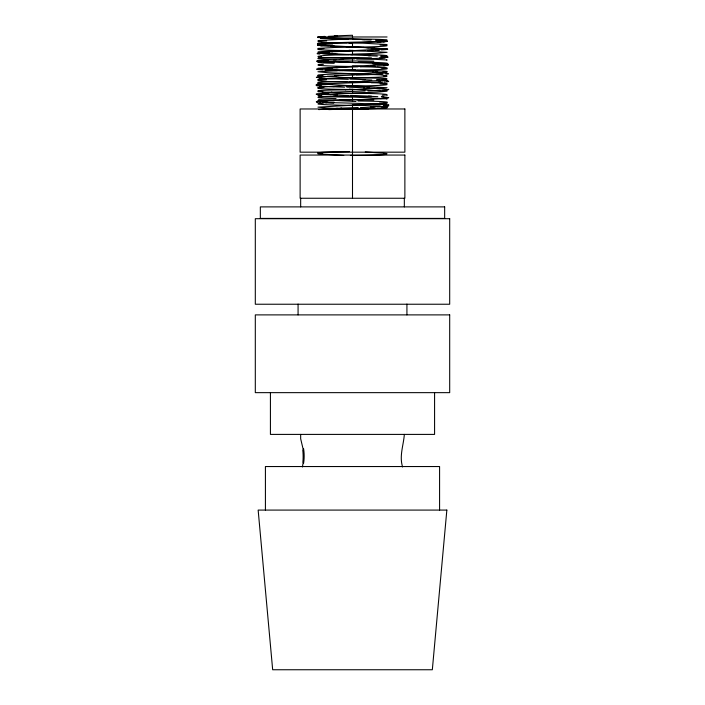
<?xml version="1.0" encoding="UTF-8"?>
<svg xmlns="http://www.w3.org/2000/svg" width="705" height="705" viewBox="0 0 705 705"><rect width="100%" height="100%" fill="white"/><g stroke="black" fill="none" stroke-linecap="round" stroke-linejoin="round"><path stroke-width="1.06" d="M434.58 392.711L434.58 434.403L270.42 434.403L270.42 392.711M303.176 462.647L302.41 466.974M345.697 51.042L387.063 48.856L317.937 44.97M388.649 105.68L388.587 105.759A36.378 1.295 -0.2 0 1 386.886 106.252M317.532 44.961L317.532 45.111A35.285 1.251 0.2 0 0 319.171 45.587M316.237 85.287L316.307 85.367A36.501 1.295 0.2 0 0 318.008 85.86M317.937 48.425L349.169 46.601M317.937 87.305L349.169 85.481M387.063 64.411L317.955 68.262L326.644 69.196L359.303 70.482M387.063 103.291L317.955 107.142L326.644 108.068L359.303 109.363M317.867 37.153L318.457 36.977M318.034 40.555L352.5 38.705M386.895 75.761L380.224 74.845L328.019 72.721L317.937 71.751L355.946 69.689M386.895 153.514L365.278 151.928M386.886 72.307L352.5 74.131M318.114 79.409L352.5 77.585M387.027 41.278L386.199 41.428M388.393 81.392L387.521 81.551M386.411 44.776L387.063 44.538L352.5 42.591L352.5 46.909M386.411 83.657L387.063 83.419L352.5 81.472L352.5 85.79M386.384 41.322L349.054 43.146M386.384 80.203L349.054 82.027M386.772 49.279L385.512 49.438M387.803 89.676L386.516 89.835M317.268 101.308L318.554 101.15M320.652 44.494L322.67 44.344M319.532 84.732L321.63 84.574M385.371 106.235L383.282 106.393M322.555 36.545L324.917 36.387M321.26 76.457L323.727 76.299M378.876 49.905L375.818 50.055M325.745 60.04L328.838 59.881M379.678 90.311L376.532 90.469M325.366 100.674L328.512 100.515M328.724 109.627L355.946 108.561M331.747 51.765L364.749 50.522M374.196 66.173L370.539 66.332M331.244 92.223L365.146 90.954M374.399 106.869L370.715 107.028M334.302 35.937L352.438 35.25L352.562 38.705M371.42 74.395L367.517 74.554M340.039 59.414L355.082 58.859M337.431 75.664L354.685 75.03M339.898 100.031L355.188 99.475M340.771 67.433L358.158 66.799M345.697 89.923L352.5 89.676M340.771 108.147L358.255 107.513M352.632 89.676L387.063 87.737L317.937 83.851M350.385 155.417L352.5 155.338M317.937 36.977L387.063 36.977M346.983 46.812L364 47.429M349.054 50.249L387.063 52.311L376.981 53.28L324.776 55.413L318.105 56.321M350.376 54.875L367.331 55.501M355.946 62.586L318.616 60.762M344.207 70.747L373.641 71.857M376.822 79.921A34.607 1.216 -0.4 0 0 384.472 78.546A34.607 1.216 -0.4 0 0 352.5 77.991L317.937 76.069M349.847 79.083L365.119 79.639M346.754 87.12L364.318 87.764M349.054 89.121L387.063 91.192L376.981 92.161L324.776 94.285L318.105 95.201M350.27 95.413L371.517 96.215M355.946 101.467L318.616 99.643M343.749 155.453L317.937 153.831A34.607 1.243 0 0 1 318.008 153.708M364.67 39.595L317.955 37.224M337.774 54.408L333.941 54.25M337.378 94.937L333.456 94.778M334.875 46.345L331.297 46.195M334.24 86.644L330.548 86.486M375.598 40.053L378.611 40.203M328.68 70.121L325.56 69.962M376.496 80.114L379.634 80.273M380.806 56.127L383.229 56.285M381.361 96.691L383.828 96.849M383.018 64.278L385.089 64.437M383.273 104.966L385.362 105.124M318.783 69.487L317.506 69.328M317.973 61.291L317.118 61.132M317.479 101.943L316.615 101.784M386.886 59.969L352.5 58.145L352.5 62.463M386.886 98.841L352.5 97.026L352.5 101.344M318.114 52.866L352.5 54.69L352.5 50.372M318.114 91.747L352.5 93.562L352.5 89.244M387.063 67.865L352.5 65.917L352.5 70.236M387.063 106.746L352.5 104.798L352.5 198.255M388.279 64.913L388.279 65.063A36.096 1.287 -0.2 0 1 386.596 65.547M402.59 466.974C399.118 456.029 403.577 445.163 404.335 434.403M303.176 449.358L300.665 438.748L300.665 434.403M439.585 510.085L439.585 466.543L265.415 466.543L265.415 510.085M406.926 304.084L406.926 314.888M404.335 198.255L404.335 206.891M352.5 36.977L352.5 39.136A34.607 1.216 -0.4 0 1 384.472 39.665A34.607 1.216 -0.4 0 1 376.822 41.049M352.5 73.699L352.5 78.017M300.665 198.255L300.665 206.891M298.074 304.084L298.074 314.888M303.591 448.777A16.541 5.658 -90 0 1 303.591 463.229M302.753 449.966A16.541 4.644 89.3 0 1 302.877 462.224M328.292 36.36A34.924 0.723 -1.7 0 1 337.228 35.973M319.294 36.995A34.871 1.11 -0.9 0 1 324.714 36.554M318.634 37.612A34.959 1.251 0 0 1 318.281 37.153M321.885 37.841A34.325 1.137 0.8 0 1 319.4 37.603M326.406 38.237A34.933 1.093 1 0 1 320.343 37.823M348.473 39.33A34.686 0.846 1.5 0 1 320.511 38.079M361.876 39.647A35.074 0.502 1.9 0 1 371.112 40.009M375.985 40.229A35.047 0.987 1.3 0 1 383.22 40.652M384.798 40.661A34.474 1.154 0.7 0 1 386.146 40.811M385.203 40.819A35.109 1.243 0.4 0 1 387.345 41.278M387.08 41.419A35.179 1.199 -0.6 0 1 382.824 41.903M381.37 41.886A34.527 0.952 -1.3 0 1 377.193 42.124M321.383 44.283A34.968 0.864 -1.5 0 1 337.228 42.688A34.968 0.864 -1.5 0 1 384.322 41.895M325.578 44.318A35.276 0.828 -1.6 0 1 332.628 43.983M318.096 44.953A35.32 1.181 -0.7 0 1 322.537 44.512M322.167 45.728A34.695 1.128 0.9 0 1 320.22 45.578M328.592 46.222A35.365 1.04 1.2 0 1 320.378 45.71M344.983 46.891A35.365 0.573 1.8 0 1 329.676 46.283M363.216 47.438A34.792 0.476 1.9 0 1 368.786 47.649M366.662 47.684A35.409 0.626 1.8 0 1 374.373 48.01M372.064 48.143A35.153 0.925 1.4 0 1 384.921 48.856M387.045 48.901A35.514 1.269 0.2 0 1 387.494 49.288M386.869 49.429A35.55 1.163 -0.8 0 1 381.246 49.923M379.669 50.02A35.514 0.784 -1.6 0 1 367.455 50.575M327.658 51.994A34.977 0.793 -1.6 0 1 332.504 51.773M323.137 52.364A35.602 0.925 -1.4 0 1 329.72 52.011M319.806 54.038A35.4 1.137 -0.9 0 1 329.526 52.584M331.13 54.285A35.726 0.969 1.3 0 1 322.749 53.844M349.266 54.99A35.77 0.467 1.9 0 1 331.456 54.311M366.433 55.501A35.135 0.529 1.9 0 1 370.107 55.651M368.169 55.695A35.805 0.74 1.7 0 1 377.334 56.1M381.008 56.294A35.796 1.146 0.9 0 1 386.569 56.744M387.609 56.911A35.867 1.287 0 0 1 387.248 57.387M386.463 57.378A35.215 1.163 -0.8 0 1 383.917 57.607M385.503 57.599A35.84 1.119 -1 0 1 379.281 58.022M385.327 57.863A35.576 0.864 -1.5 0 1 356.651 59.141M333.43 59.837A35.964 0.52 -1.9 0 1 342.903 59.467M321.013 60.489A35.929 1.013 -1.3 0 1 328.433 60.057M318.017 60.665A35.338 1.19 -0.7 0 1 319.4 60.507M316.801 61.141A35.973 1.269 -0.4 0 1 318.986 60.674M321.427 61.784A36.043 1.225 0.6 0 1 317.065 61.282M327.199 62.005A35.365 0.978 1.3 0 1 322.916 61.758M334.02 62.437A35.99 0.89 1.5 0 1 324.467 61.978M324.882 61.855A35.779 0.564 1.8 0 1 366.115 63.018A35.779 0.564 1.8 0 1 388.155 64.296M372.83 63.908A36.114 0.846 1.6 0 1 380.039 64.252M383.15 64.446A36.14 1.207 0.7 0 1 387.706 64.904M385.52 65.539A35.488 1.154 -0.9 0 1 383.529 65.697M385.362 65.68A36.166 1.057 -1.2 0 1 376.964 66.2M375.853 66.261A36.158 0.582 -1.8 0 1 360.211 66.887M335.88 67.662A35.558 0.485 -1.9 0 1 341.572 67.442M330.169 68.024A36.184 0.634 -1.8 0 1 338.048 67.698M319.391 68.896A35.911 0.943 -1.4 0 1 332.522 68.156M316.765 69.328A36.263 1.295 -0.2 0 1 317.224 68.931M323.146 69.98A36.29 1.19 0.8 0 1 317.4 69.478M337.219 70.641A36.246 0.802 1.6 0 1 324.749 70.077M343.467 70.764A35.647 0.441 1.9 0 1 338.902 70.588M372.875 71.866A35.664 0.811 1.6 0 1 377.81 72.095M375.712 72.113A36.299 0.943 1.4 0 1 382.418 72.474M375.915 72.694A36.07 1.163 0.9 0 1 385.829 74.175M382.824 73.981A36.387 0.987 -1.3 0 1 374.285 74.43M373.95 74.457A36.413 0.476 -1.9 0 1 355.813 75.144M334.602 75.814A35.752 0.538 -1.9 0 1 338.347 75.664M327.252 76.272A36.431 0.749 -1.7 0 1 336.585 75.858M317.858 76.933A36.404 1.163 -0.9 0 1 323.516 76.475M317.171 77.576A36.457 1.304 0 0 1 316.801 77.101M320.555 77.814A35.796 1.181 0.8 0 1 317.973 77.568M325.269 78.229A36.422 1.137 1 0 1 318.951 77.797M348.349 79.339A36.149 0.828 1.6 0 1 319.568 78.061M362.22 79.691A36.501 0.529 1.9 0 1 371.835 80.07M376.911 80.3A36.457 1.031 1.3 0 1 384.428 80.74M386.067 80.749A35.849 1.207 0.7 0 1 387.468 80.908M386.49 80.916A36.493 1.287 0.4 0 1 388.711 81.392M388.437 81.542A36.545 1.243 -0.6 0 1 384.013 82.044M382.507 82.027A35.849 0.996 -1.3 0 1 378.171 82.265M380.938 82.238A36.475 0.899 -1.5 0 1 371.253 82.705M316.413 84.591A36.237 0.573 -1.8 0 1 338.744 83.296A36.237 0.573 -1.8 0 1 380.515 82.115M324.644 84.547A36.554 0.855 -1.6 0 1 331.949 84.195M316.889 85.208A36.563 1.225 -0.7 0 1 321.489 84.75M321.11 86.01A35.884 1.172 0.9 0 1 319.092 85.851M327.755 86.512A36.563 1.075 1.2 0 1 319.259 85.992M344.683 87.208A36.537 0.59 1.8 0 1 328.874 86.574M363.507 87.772A35.911 0.494 1.9 0 1 369.253 87.993M367.067 88.028A36.528 0.643 1.8 0 1 375.016 88.363M373.438 88.486A36.246 0.996 1.3 0 1 386.419 89.244M388.085 89.279A36.581 1.304 0.2 0 1 388.552 89.676M387.909 89.826A36.59 1.199 -0.8 0 1 382.119 90.337M380.497 90.434A36.528 0.811 -1.6 0 1 367.931 91.007M327.05 92.461A35.902 0.82 -1.6 0 1 332.02 92.232M322.405 92.849A36.528 0.943 -1.4 0 1 329.164 92.478M318.977 94.549A36.281 1.163 -0.9 0 1 328.953 93.06M330.583 94.814A36.572 0.996 1.3 0 1 322 94.364M349.134 95.536A36.581 0.476 1.9 0 1 330.918 94.831M368.451 96.25A36.563 0.749 1.7 0 1 377.818 96.664M381.572 96.867A36.528 1.163 0.9 0 1 387.248 97.316M388.296 97.493A36.563 1.313 0 0 1 387.935 97.969M387.133 97.96A35.884 1.19 -0.8 0 1 384.542 98.206M386.146 98.189A36.501 1.137 -1 0 1 379.81 98.629M385.52 98.462A36.211 0.837 -1.6 0 1 356.695 99.74M333.183 100.462A36.537 0.529 -1.9 0 1 342.806 100.092M320.572 101.132A36.466 1.031 -1.3 0 1 328.098 100.692M316.289 101.784A36.484 1.287 -0.4 0 1 318.51 101.317M320.986 102.436A36.528 1.243 0.6 0 1 316.563 101.943M326.829 102.666A35.823 0.996 1.3 0 1 322.493 102.419M333.729 103.097A36.44 0.899 1.5 0 1 324.062 102.639M324.494 102.516A36.184 0.564 1.8 0 1 366.195 103.688A36.184 0.564 1.8 0 1 388.49 104.983M372.98 104.587A36.466 0.855 1.6 0 1 380.268 104.939M383.414 105.142A36.466 1.216 0.7 0 1 387.997 105.6M385.644 106.376A36.422 1.066 -1.2 0 1 377.184 106.904M376.056 106.966A36.378 0.59 -1.8 0 1 360.317 107.592M335.853 108.376A35.735 0.494 -1.9 0 1 341.572 108.147M330.125 108.737A36.343 0.643 -1.8 0 1 338.039 108.411M318.783 109.619A36.043 0.987 -1.3 0 1 331.694 108.87M352.491 43.014A34.607 1.234 0 0 1 320.942 42.256A34.607 1.234 0 0 1 326.679 40.934M380.03 45.005A34.607 1.199 -0.5 0 1 381.881 46.345A34.607 1.199 -0.5 0 1 345.926 47.217M347.891 50.548A34.607 1.234 0.1 0 1 323.877 48.583M325.551 44.732A34.607 1.234 -0.1 0 1 346.957 42.697M352.421 58.303A34.607 1.225 0.3 0 1 321.462 56.391M322.837 52.778A34.607 1.234 0.2 0 1 345.503 51.016M336.056 59.74A34.607 1.216 0.4 0 1 322.784 57.951A34.607 1.216 0.4 0 1 371.473 57.863M386.992 56.515A34.607 1.243 0 0 1 387.054 56.603M352.588 54.373A34.607 1.225 0.3 0 1 382.568 55.166A34.607 1.225 0.3 0 1 382.242 56.391M386.745 59.969A34.607 1.234 0.2 0 1 386.992 60.057M334.17 63.3A34.607 1.234 -0.1 0 1 324.168 61.555A34.607 1.234 -0.1 0 1 373.835 61.212M352.482 66.473A34.607 1.199 0.5 0 1 322.167 65.574A34.607 1.199 0.5 0 1 323.348 64.367M381.123 68.024A34.607 1.234 -0.1 0 1 357.109 69.989M358.043 62.128A34.607 1.234 0.1 0 1 379.449 64.173M383.538 75.832A34.607 1.225 -0.3 0 1 352.579 77.744M318.008 79.498A34.607 1.234 -0.2 0 1 318.255 79.409M352.491 81.895A34.607 1.234 0.1 0 1 321.031 81.119A34.607 1.234 0.1 0 1 326.397 79.806M317.946 76.043A34.607 1.243 0 0 1 318.008 75.955M322.758 75.832A34.607 1.225 -0.3 0 1 322.432 74.598A34.607 1.225 -0.3 0 1 352.412 73.814M359.497 70.447A34.607 1.234 -0.2 0 1 382.163 72.218M380.03 83.886A34.607 1.199 -0.5 0 1 381.881 85.226A34.607 1.199 -0.5 0 1 345.926 86.089M347.891 89.429A34.607 1.234 0.1 0 1 323.877 87.464M325.551 83.613A34.607 1.234 -0.1 0 1 346.957 81.569M352.421 97.184A34.607 1.225 0.3 0 1 321.462 95.272M322.837 91.659A34.607 1.234 0.2 0 1 345.503 89.888M336.056 98.612A34.607 1.216 0.4 0 1 322.784 96.832A34.607 1.216 0.4 0 1 371.473 96.744M386.992 95.386A34.607 1.243 0 0 1 387.054 95.483M352.588 93.254A34.607 1.225 0.3 0 1 382.568 94.038A34.607 1.225 0.3 0 1 382.242 95.263M386.745 98.841A34.607 1.234 0.2 0 1 386.992 98.938M334.17 102.181A34.607 1.234 -0.1 0 1 324.168 100.436A34.607 1.234 -0.1 0 1 373.835 100.092M352.482 105.353A34.607 1.199 0.5 0 1 322.167 104.455A34.607 1.199 0.5 0 1 323.348 103.247M381.123 106.896A34.607 1.234 -0.1 0 1 357.109 108.87M358.043 101.009A34.607 1.234 0.1 0 1 379.449 103.053M359.497 109.328A34.607 1.234 -0.2 0 1 367.86 109.407M322.758 153.584A34.607 1.225 -0.3 0 1 349.336 151.593M383.538 153.593A34.607 1.225 -0.3 0 1 352.579 155.497M446.847 510.085L432.332 669.75L272.668 669.75L258.153 510.085L446.847 510.085M404.873 108.975L300.127 108.975L300.127 152.174L404.873 152.174L404.873 108.975M404.873 155.056L300.127 155.056L300.127 198.255L404.873 198.255L404.873 155.056M444.661 206.891L260.339 206.891L260.339 218.409L444.661 218.409L444.661 206.891M449.693 218.7L255.307 218.7L255.307 304.234L449.693 304.234L449.693 218.7M449.693 314.888L255.307 314.888L255.307 392.65L449.693 392.65L449.693 314.888"/></g></svg>
